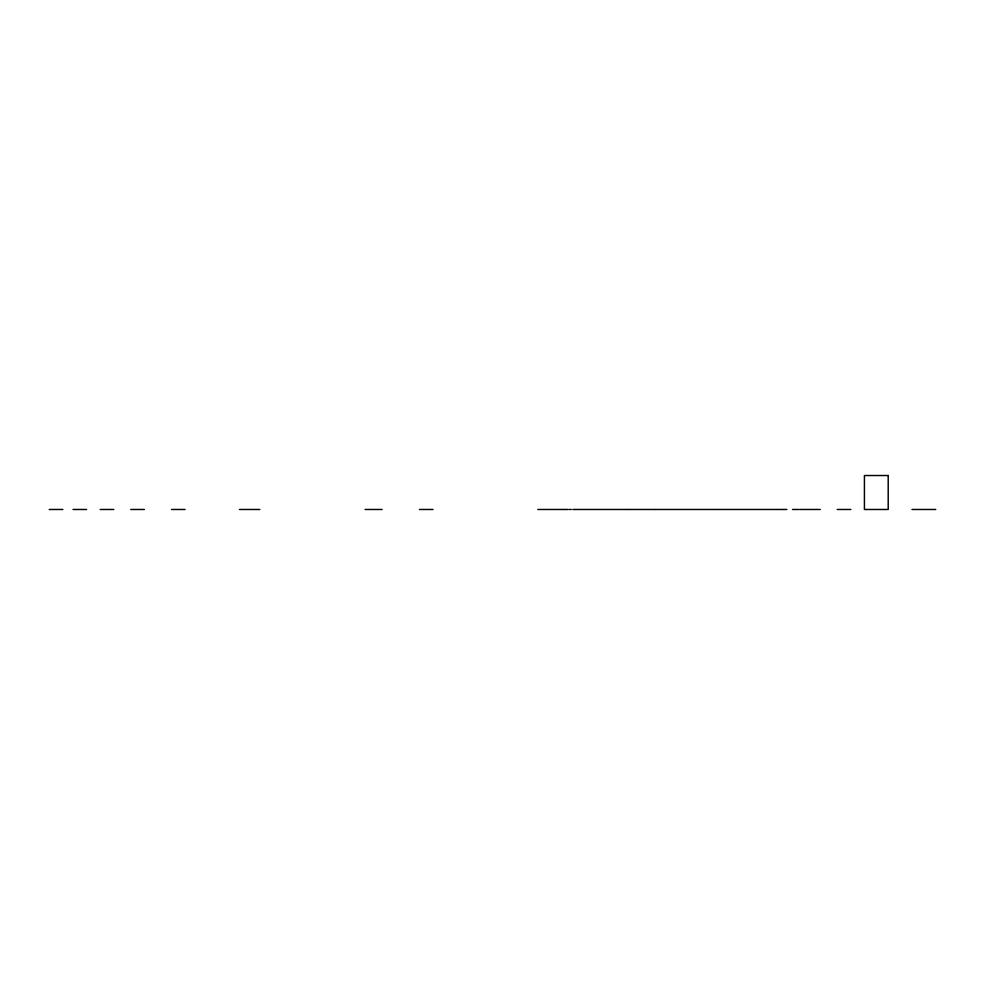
<?xml version="1.0" encoding="UTF-8"?>
<svg xmlns="http://www.w3.org/2000/svg" width="985" height="985" viewBox="0 0 985 985"><rect width="100%" height="100%" fill="white"/><g stroke="black" fill="none" stroke-linecap="round" stroke-linejoin="round"><path stroke-width="1.48" d="M49.25 509.479L62.831 509.479M73.025 509.479L86.606 509.479M100.199 509.479L113.78 509.479M130.771 509.479L144.352 509.479M171.525 509.479L185.106 509.479M239.453 509.479L259.831 509.479M365.127 509.479L382.106 509.479M419.475 509.479L433.055 509.479M537.798 509.479L562.928 509.479M563.186 509.479L565.562 509.479M565.796 509.479L568.099 509.479M569.342 509.479L571.288 509.479M572.864 509.479L575.215 509.479M575.56 509.479L625.019 509.479M625.364 509.479L627.507 509.479M627.691 509.479L634.094 509.479M634.537 509.479L645.557 509.479M645.926 509.479L655.591 509.479M655.862 509.479L693.132 509.479M693.649 509.479L698.266 509.479M698.587 509.479L703.29 509.479M703.783 509.479L714.113 509.479M714.457 509.479L782.903 509.479M783.1 509.479L785.39 509.479M785.87 509.479L786.83 509.479M792.543 509.479L798.552 509.479M799.537 509.479L820.271 509.479M837.25 509.479L850.831 509.479M911.975 509.479L935.75 509.479M888.199 475.521L864.424 475.521L864.424 509.479L888.199 509.479L888.199 475.521"/></g></svg>
